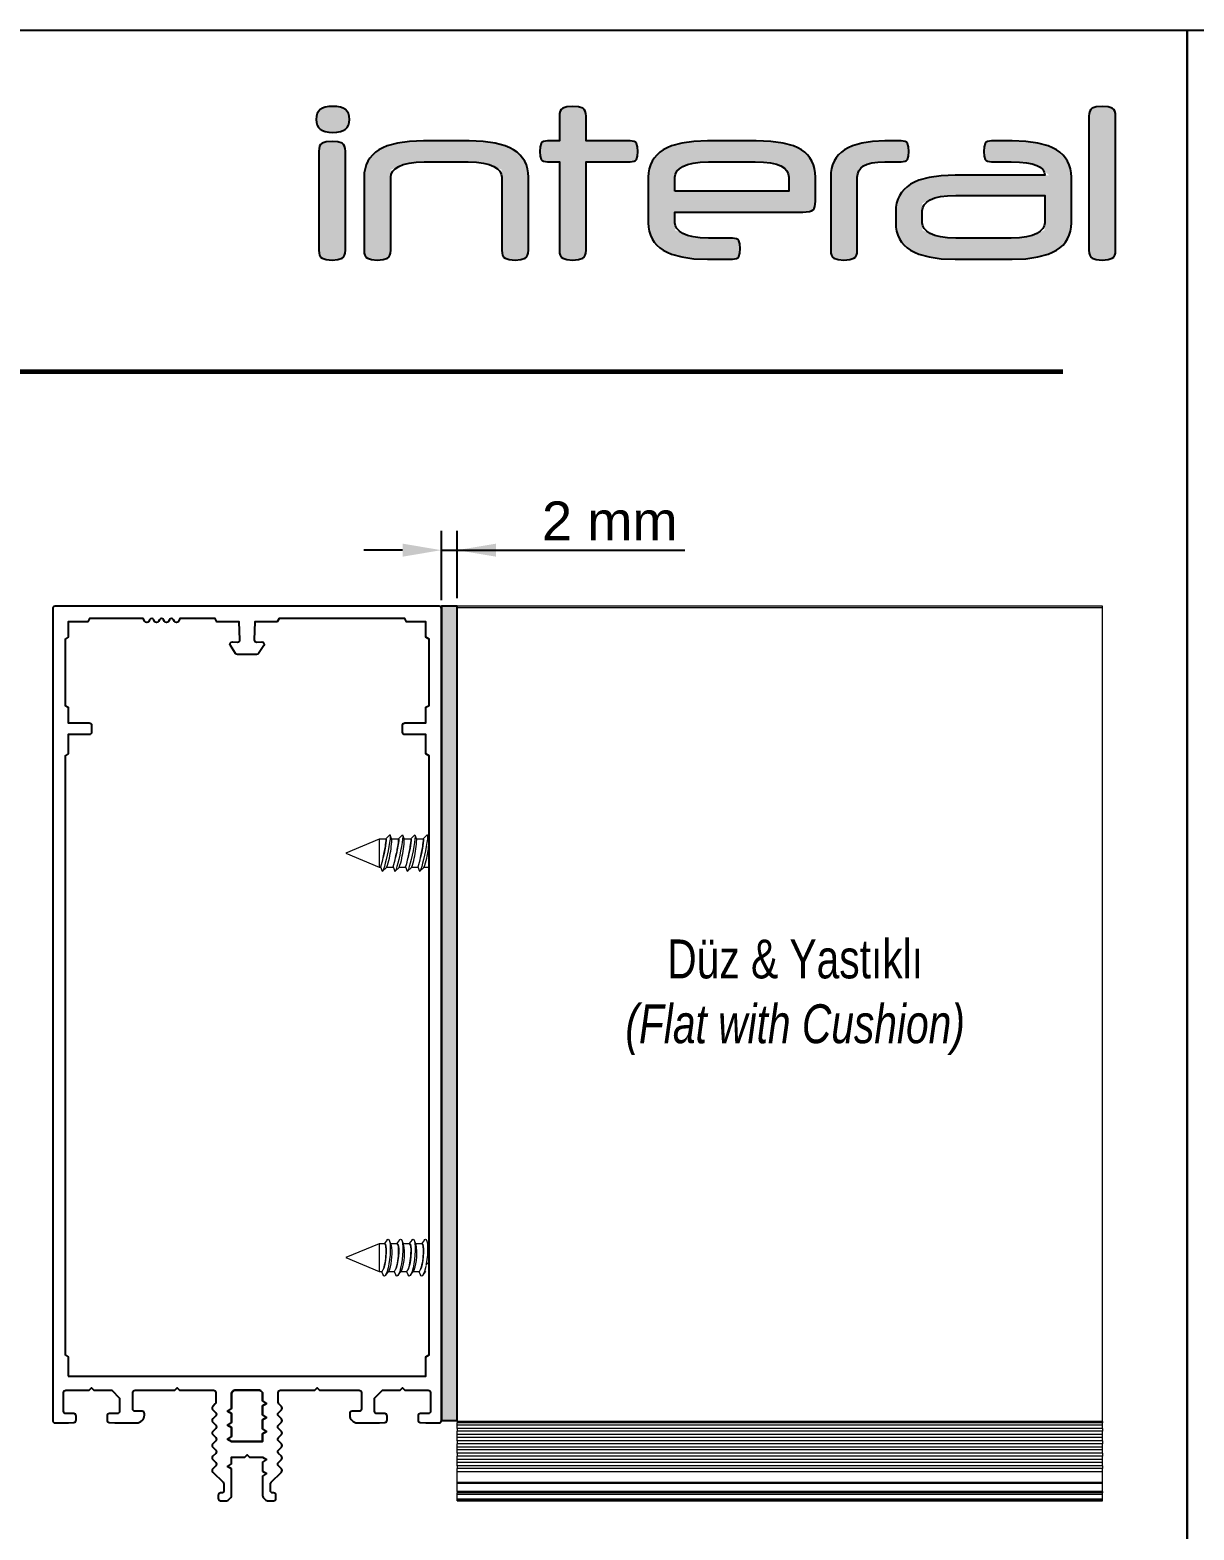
# Model space of a CAD drawing. Header units: millimetres. Extents: x 226 to 1066, y 456 to 1447.
# Drawn here: x 361.3 to 436.2, y 1350.6 to 1447 of the extents above; entities that cross this region are included whole.
import ezdxf

# ---------------------------------------------------------------- set-up
doc = ezdxf.new("R2010")
doc.units = ezdxf.units.MM
for name, color, linetype in [('ANTET', 140, 'Continuous'), ('Layer1', 7, 'Continuous'), ('PROFIL', 7, 'Continuous'), ('SLD-0', 179, 'Continuous'), ('yazı_numara_k', 11, 'Continuous')]:
    doc.layers.add(name, color=color, linetype=linetype)
doc.styles.add('SLDTEXTSTYLE3', font='TXT', dxfattribs={"width": 0.75})
doc.styles.get("Standard").update_dxf_attribs({"font": 'arial.ttf'})
doc.dimstyles.new('ISO-25$0', dxfattribs={"dimtxt": 2.5, "dimasz": 2.5, "dimexe": 1.25, "dimexo": 0.625, "dimtad": 1, "dimdec": 1, "dimtxsty": 'Standard', "dimcen": 2.5, "dimadec": 0, "dimazin": 0, "dimtfac": 1, "dimtdec": 1, "dimtmove": 0, "dimatfit": 3, "dimfxl": 1, "dimarcsym": 0})

# ---------------------------------------------------------------- blocks, each defined once
blk = doc.blocks.new('*D3')
at = {"color": 0, "lineweight": -2, "transparency": 16777216}
for p, q in [((387.773, 1410.395), (387.773, 1414.861)), ((388.773, 1410.536), (388.773, 1414.861)), ((385.273, 1413.611), (382.773, 1413.611)), ((387.773, 1413.611), (403.423, 1413.611)), ((387.773, 1413.611), (388.773, 1413.611))]:
    blk.add_line(p, q, dxfattribs=at)
at = {"color": 0, "transparency": 16777216}
for points in [[(385.273, 1413.194), (385.273, 1414.028), (387.773, 1413.611)], [(391.273, 1414.028), (391.273, 1413.194), (388.773, 1413.611)]]:
    blk.add_solid(points, dxfattribs=at)
at = {"layer": 'Defpoints', "color": 0, "transparency": 16777216}
for p in [(388.773, 1413.611), (387.773, 1409.77), (388.773, 1409.911)]:
    blk.add_point(p, dxfattribs=at)
at = {"color": 0, "transparency": 16777216, "insert": (398.598, 1415.491), "char_height": 2.5, "attachment_point": 5}
blk.add_mtext('{2 mm}', dxfattribs=at)
blk = doc.blocks.new('İnteral Logo - 2D')
at = {"layer": 'PROFIL', "ltscale": 10}
h = blk.add_hatch(color=7, dxfattribs=at)
h.paths.add_polyline_path([(2732.468, 1117.799), (2732.468, 1124.161), (2732.455, 1124.34), (2732.415, 1124.485), (2732.347, 1124.596), (2732.253, 1124.673), (2731.983, 1124.764), (2731.606, 1124.795), (2731.23, 1124.764), (2730.966, 1124.673), (2730.874, 1124.596), (2730.809, 1124.485), (2730.77, 1124.34), (2730.757, 1124.161), (2730.757, 1117.799), (2730.77, 1117.62), (2730.809, 1117.476), (2730.874, 1117.364), (2730.966, 1117.287), (2731.23, 1117.196), (2731.606, 1117.166), (2731.983, 1117.196), (2732.253, 1117.287), (2732.347, 1117.364), (2732.415, 1117.476), (2732.455, 1117.62)])
h.paths.add_polyline_path([(2732.724, 1126.21), (2732.709, 1126.411), (2732.662, 1126.584), (2732.584, 1126.728), (2732.475, 1126.844), (2732.33, 1126.932), (2732.146, 1126.995), (2731.923, 1127.033), (2731.66, 1127.046), (2731.396, 1127.033), (2731.173, 1126.995), (2730.989, 1126.932), (2730.844, 1126.844), (2730.735, 1126.728), (2730.657, 1126.584), (2730.61, 1126.411), (2730.595, 1126.21), (2730.61, 1126.009), (2730.657, 1125.836), (2730.735, 1125.692), (2730.844, 1125.576), (2730.989, 1125.488), (2731.173, 1125.425), (2731.396, 1125.387), (2731.66, 1125.374), (2731.923, 1125.387), (2732.146, 1125.425), (2732.33, 1125.488), (2732.475, 1125.576), (2732.584, 1125.692), (2732.662, 1125.836), (2732.709, 1126.009)])
for points in [[(2751.25, 1123.853), (2751.272, 1124.148), (2751.25, 1124.444), (2751.184, 1124.66), (2751.126, 1124.737), (2751.041, 1124.791), (2750.786, 1124.835), (2747.942, 1124.835), (2747.942, 1126.412), (2747.929, 1126.591), (2747.888, 1126.736), (2747.821, 1126.847), (2747.727, 1126.924), (2747.457, 1127.015), (2747.08, 1127.046), (2746.704, 1127.015), (2746.439, 1126.924), (2746.348, 1126.847), (2746.283, 1126.736), (2746.244, 1126.591), (2746.231, 1126.412), (2746.231, 1124.835), (2745.462, 1124.835), (2745.208, 1124.791), (2745.122, 1124.737), (2745.064, 1124.66), (2744.999, 1124.444), (2744.977, 1124.148), (2744.999, 1123.853), (2745.064, 1123.642), (2745.122, 1123.568), (2745.208, 1123.516), (2745.462, 1123.474), (2746.231, 1123.474), (2746.231, 1117.799), (2746.244, 1117.62), (2746.283, 1117.476), (2746.348, 1117.364), (2746.439, 1117.287), (2746.704, 1117.196), (2747.08, 1117.166), (2747.457, 1117.196), (2747.727, 1117.287), (2747.821, 1117.364), (2747.888, 1117.476), (2747.929, 1117.62), (2747.942, 1117.799), (2747.942, 1123.474), (2750.786, 1123.474), (2751.041, 1123.516), (2751.126, 1123.568), (2751.184, 1123.642)], [(2743.863, 1123.727), (2743.699, 1123.919), (2743.505, 1124.093), (2743.282, 1124.249), (2743.029, 1124.386), (2742.746, 1124.505), (2742.09, 1124.689), (2741.315, 1124.798), (2740.421, 1124.835), (2737.483, 1124.835), (2736.589, 1124.798), (2735.814, 1124.689), (2735.158, 1124.505), (2734.875, 1124.386), (2734.622, 1124.249), (2734.398, 1124.093), (2734.204, 1123.919), (2734.04, 1123.727), (2733.906, 1123.516), (2733.802, 1123.287), (2733.728, 1123.04), (2733.683, 1122.774), (2733.668, 1122.49), (2733.668, 1117.799), (2733.681, 1117.62), (2733.72, 1117.476), (2733.786, 1117.364), (2733.877, 1117.287), (2734.141, 1117.196), (2734.517, 1117.166), (2734.895, 1117.196), (2735.164, 1117.287), (2735.259, 1117.364), (2735.326, 1117.476), (2735.366, 1117.62), (2735.38, 1117.799), (2735.38, 1122.975), (2736.482, 1123.438), (2737.537, 1123.474), (2741.338, 1123.474), (2742.524, 1122.975), (2742.524, 1117.799), (2742.537, 1117.62), (2742.576, 1117.476), (2742.641, 1117.364), (2742.733, 1117.287), (2742.997, 1117.196), (2743.373, 1117.166), (2743.75, 1117.196), (2744.02, 1117.287), (2744.114, 1117.364), (2744.182, 1117.476), (2744.222, 1117.62), (2744.236, 1117.799), (2744.236, 1122.49), (2744.221, 1122.774), (2744.176, 1123.04), (2744.102, 1123.287), (2743.997, 1123.516)], [(2768.678, 1123.853), (2768.7, 1124.148), (2768.678, 1124.444), (2768.613, 1124.66), (2768.555, 1124.737), (2768.469, 1124.791), (2768.215, 1124.835), (2767.164, 1124.835), (2766.365, 1124.799), (2765.666, 1124.69), (2765.067, 1124.509), (2764.805, 1124.391), (2764.569, 1124.256), (2764.359, 1124.101), (2764.177, 1123.929), (2764.023, 1123.737), (2763.896, 1123.528), (2763.798, 1123.299), (2763.728, 1123.053), (2763.686, 1122.787), (2763.672, 1122.503), (2763.672, 1117.799), (2763.685, 1117.62), (2763.725, 1117.476), (2763.79, 1117.364), (2763.882, 1117.287), (2764.146, 1117.196), (2764.522, 1117.166), (2764.899, 1117.196), (2765.169, 1117.287), (2765.263, 1117.364), (2765.33, 1117.476), (2765.371, 1117.62), (2765.384, 1117.799), (2765.384, 1122.503), (2765.409, 1122.72), (2765.482, 1122.911), (2765.604, 1123.077), (2765.775, 1123.218), (2766.009, 1123.33), (2766.318, 1123.41), (2766.703, 1123.458), (2767.164, 1123.474), (2768.215, 1123.474), (2768.469, 1123.516), (2768.555, 1123.568), (2768.613, 1123.642)]]:
    blk.add_hatch(color=7, dxfattribs=at).paths.add_polyline_path(points)
at = {"layer": 'PROFIL', "ltscale": 10, "true_color": 0xfed100}
blk.add_hatch(color=40, dxfattribs=at).paths.add_polyline_path([(2781.992, 1126.412), (2781.979, 1126.591), (2781.938, 1126.736), (2781.871, 1126.847), (2781.776, 1126.924), (2781.507, 1127.015), (2781.13, 1127.046), (2780.754, 1127.015), (2780.489, 1126.924), (2780.398, 1126.847), (2780.332, 1126.736), (2780.293, 1126.591), (2780.28, 1126.412), (2780.28, 1117.799), (2780.293, 1117.62), (2780.332, 1117.476), (2780.398, 1117.364), (2780.489, 1117.287), (2780.754, 1117.196), (2781.13, 1117.166), (2781.507, 1117.196), (2781.776, 1117.287), (2781.871, 1117.364), (2781.938, 1117.476), (2781.979, 1117.62), (2781.992, 1117.799)])
at = {"layer": 'PROFIL', "ltscale": 10}
h = blk.add_hatch(color=7, dxfattribs=at)
h.paths.add_polyline_path([(2759.814, 1124.799), (2758.874, 1124.835), (2755.76, 1124.835), (2754.866, 1124.799), (2754.091, 1124.689), (2753.436, 1124.505), (2753.153, 1124.386), (2752.899, 1124.249), (2752.676, 1124.093), (2752.482, 1123.919), (2752.318, 1123.727), (2752.184, 1123.516), (2752.08, 1123.287), (2752.005, 1123.04), (2751.961, 1122.774), (2751.946, 1122.49), (2751.946, 1119.565), (2751.961, 1119.281), (2752.005, 1119.015), (2752.08, 1118.768), (2752.184, 1118.539), (2752.318, 1118.328), (2752.482, 1118.136), (2752.676, 1117.962), (2752.899, 1117.806), (2753.153, 1117.668), (2753.436, 1117.549), (2754.091, 1117.366), (2754.866, 1117.256), (2755.76, 1117.219), (2757.364, 1117.219), (2757.619, 1117.263), (2757.704, 1117.318), (2757.762, 1117.395), (2757.827, 1117.61), (2757.849, 1117.907), (2757.827, 1118.202), (2757.762, 1118.412), (2757.704, 1118.486), (2757.619, 1118.539), (2757.364, 1118.581), (2754.843, 1118.581), (2753.657, 1119.091), (2753.657, 1120.252), (2761.88, 1120.252), (2762.301, 1120.289), (2762.443, 1120.336), (2762.54, 1120.401), (2762.605, 1120.49), (2762.651, 1120.609), (2762.688, 1120.94), (2762.688, 1122.49), (2762.674, 1122.777), (2762.632, 1123.045), (2762.562, 1123.294), (2762.464, 1123.524), (2762.338, 1123.735), (2762.184, 1123.928), (2762.002, 1124.101), (2761.792, 1124.256), (2761.55, 1124.391), (2761.274, 1124.509), (2760.614, 1124.69)])
h.paths.add_polyline_path([(2760.977, 1121.587), (2760.977, 1122.49), (2760.945, 1122.712), (2760.85, 1122.908), (2760.692, 1123.076), (2760.471, 1123.218), (2760.178, 1123.33), (2759.806, 1123.41), (2759.353, 1123.458), (2758.82, 1123.474), (2755.814, 1123.474), (2755.287, 1123.456), (2754.837, 1123.403), (2754.465, 1123.315), (2754.17, 1123.191), (2753.946, 1123.041), (2753.785, 1122.874), (2753.689, 1122.69), (2753.657, 1122.49), (2753.657, 1121.587)], flags=16)
at = {"layer": 'PROFIL', "ltscale": 10, "true_color": 0xfed100}
h = blk.add_hatch(color=40, dxfattribs=at)
h.paths.add_polyline_path([(2779.148, 1119.565), (2779.148, 1122.49), (2779.133, 1122.774), (2779.088, 1123.04), (2779.014, 1123.287), (2778.91, 1123.516), (2778.776, 1123.727), (2778.612, 1123.919), (2778.418, 1124.093), (2778.194, 1124.249), (2777.941, 1124.386), (2777.658, 1124.505), (2777.002, 1124.689), (2776.228, 1124.799), (2775.334, 1124.835), (2774.012, 1124.835), (2773.756, 1124.793), (2773.669, 1124.74), (2773.608, 1124.667), (2773.537, 1124.453), (2773.514, 1124.148), (2773.537, 1123.853), (2773.608, 1123.642), (2773.669, 1123.568), (2773.756, 1123.516), (2774.012, 1123.474), (2776.262, 1123.474), (2776.931, 1123.251), (2777.152, 1123.13), (2777.71, 1122.625), (2771.667, 1122.625), (2770.773, 1122.588), (2769.998, 1122.478), (2769.343, 1122.295), (2769.059, 1122.176), (2768.806, 1122.038), (2768.583, 1121.883), (2768.389, 1121.708), (2768.225, 1121.516), (2768.091, 1121.305), (2767.987, 1121.076), (2767.912, 1120.829), (2767.867, 1120.563), (2767.852, 1120.279), (2767.852, 1119.565), (2767.867, 1119.281), (2767.912, 1119.015), (2767.987, 1118.768), (2768.091, 1118.539), (2768.225, 1118.328), (2768.389, 1118.136), (2768.583, 1117.962), (2768.806, 1117.806), (2769.059, 1117.668), (2769.343, 1117.549), (2769.998, 1117.366), (2770.773, 1117.256), (2771.667, 1117.219), (2775.334, 1117.219), (2776.228, 1117.256), (2777.002, 1117.366), (2777.658, 1117.549), (2777.941, 1117.668), (2778.194, 1117.806), (2778.418, 1117.962), (2778.612, 1118.136), (2778.776, 1118.328), (2778.91, 1118.539), (2779.014, 1118.768), (2779.088, 1119.015), (2779.133, 1119.281)])
h.paths.add_polyline_path([(2777.436, 1119.091), (2776.334, 1118.617), (2775.28, 1118.581), (2770.75, 1118.581), (2769.564, 1119.091), (2769.564, 1120.819), (2770.666, 1121.282), (2771.721, 1121.317), (2777.436, 1121.317)], flags=16)
at = {"layer": 'PROFIL', "color": 7, "ltscale": 10}
for points in [[(2732.724, 1126.21), (2732.709, 1126.411), (2732.662, 1126.584), (2732.584, 1126.728), (2732.475, 1126.844), (2732.33, 1126.932), (2732.146, 1126.995), (2731.923, 1127.033), (2731.66, 1127.046), (2731.396, 1127.033), (2731.173, 1126.995), (2730.989, 1126.932), (2730.844, 1126.844), (2730.735, 1126.728), (2730.657, 1126.584), (2730.61, 1126.411), (2730.595, 1126.21), (2730.61, 1126.009), (2730.657, 1125.836), (2730.735, 1125.692), (2730.844, 1125.576), (2730.989, 1125.488), (2731.173, 1125.425), (2731.396, 1125.387), (2731.66, 1125.374), (2731.923, 1125.387), (2732.146, 1125.425), (2732.33, 1125.488), (2732.475, 1125.576), (2732.584, 1125.692), (2732.662, 1125.836), (2732.709, 1126.009)], [(2751.25, 1123.853), (2751.272, 1124.148), (2751.25, 1124.444), (2751.184, 1124.66), (2751.126, 1124.737), (2751.041, 1124.791), (2750.786, 1124.835), (2747.942, 1124.835), (2747.942, 1126.412), (2747.929, 1126.591), (2747.888, 1126.736), (2747.821, 1126.847), (2747.727, 1126.924), (2747.457, 1127.015), (2747.08, 1127.046), (2746.704, 1127.015), (2746.439, 1126.924), (2746.348, 1126.847), (2746.283, 1126.736), (2746.244, 1126.591), (2746.231, 1126.412), (2746.231, 1124.835), (2745.462, 1124.835), (2745.208, 1124.791), (2745.122, 1124.737), (2745.064, 1124.66), (2744.999, 1124.444), (2744.977, 1124.148), (2744.999, 1123.853), (2745.064, 1123.642), (2745.122, 1123.568), (2745.208, 1123.516), (2745.462, 1123.474), (2746.231, 1123.474), (2746.231, 1117.799), (2746.244, 1117.62), (2746.283, 1117.476), (2746.348, 1117.364), (2746.439, 1117.287), (2746.704, 1117.196), (2747.08, 1117.166), (2747.457, 1117.196), (2747.727, 1117.287), (2747.821, 1117.364), (2747.888, 1117.476), (2747.929, 1117.62), (2747.942, 1117.799), (2747.942, 1123.474), (2750.786, 1123.474), (2751.041, 1123.516), (2751.126, 1123.568), (2751.184, 1123.642)], [(2732.468, 1117.799), (2732.468, 1124.161), (2732.455, 1124.34), (2732.415, 1124.485), (2732.347, 1124.596), (2732.253, 1124.673), (2731.983, 1124.764), (2731.606, 1124.795), (2731.23, 1124.764), (2730.966, 1124.673), (2730.874, 1124.596), (2730.809, 1124.485), (2730.77, 1124.34), (2730.757, 1124.161), (2730.757, 1117.799), (2730.77, 1117.62), (2730.809, 1117.476), (2730.874, 1117.364), (2730.966, 1117.287), (2731.23, 1117.196), (2731.606, 1117.166), (2731.983, 1117.196), (2732.253, 1117.287), (2732.347, 1117.364), (2732.415, 1117.476), (2732.455, 1117.62)], [(2743.863, 1123.727), (2743.699, 1123.919), (2743.505, 1124.093), (2743.282, 1124.249), (2743.029, 1124.386), (2742.746, 1124.505), (2742.09, 1124.689), (2741.315, 1124.798), (2740.421, 1124.835), (2737.483, 1124.835), (2736.589, 1124.798), (2735.814, 1124.689), (2735.158, 1124.505), (2734.875, 1124.386), (2734.622, 1124.249), (2734.398, 1124.093), (2734.204, 1123.919), (2734.04, 1123.727), (2733.906, 1123.516), (2733.802, 1123.287), (2733.728, 1123.04), (2733.683, 1122.774), (2733.668, 1122.49), (2733.668, 1117.799), (2733.681, 1117.62), (2733.72, 1117.476), (2733.786, 1117.364), (2733.877, 1117.287), (2734.141, 1117.196), (2734.517, 1117.166), (2734.895, 1117.196), (2735.164, 1117.287), (2735.259, 1117.364), (2735.326, 1117.476), (2735.366, 1117.62), (2735.38, 1117.799), (2735.38, 1122.49), (2735.412, 1122.69), (2735.508, 1122.874), (2735.668, 1123.041), (2735.892, 1123.191), (2736.187, 1123.315), (2736.559, 1123.403), (2737.009, 1123.456), (2737.537, 1123.474), (2740.367, 1123.474), (2740.895, 1123.456), (2741.344, 1123.403), (2741.717, 1123.315), (2742.012, 1123.191), (2742.236, 1123.041), (2742.396, 1122.874), (2742.492, 1122.69), (2742.524, 1122.49), (2742.524, 1117.799), (2742.537, 1117.62), (2742.576, 1117.476), (2742.641, 1117.364), (2742.733, 1117.287), (2742.997, 1117.196), (2743.373, 1117.166), (2743.75, 1117.196), (2744.02, 1117.287), (2744.114, 1117.364), (2744.182, 1117.476), (2744.222, 1117.62), (2744.236, 1117.799), (2744.236, 1122.49), (2744.221, 1122.774), (2744.176, 1123.04), (2744.102, 1123.287), (2743.997, 1123.516)], [(2762.002, 1124.101), (2761.792, 1124.256), (2761.55, 1124.391), (2761.274, 1124.509), (2760.614, 1124.69), (2759.814, 1124.799), (2758.874, 1124.835), (2755.76, 1124.835), (2754.866, 1124.799), (2754.091, 1124.689), (2753.436, 1124.505), (2753.153, 1124.386), (2752.899, 1124.249), (2752.676, 1124.093), (2752.482, 1123.919), (2752.318, 1123.727), (2752.184, 1123.516), (2752.08, 1123.287), (2752.005, 1123.04), (2751.961, 1122.774), (2751.946, 1122.49), (2751.946, 1119.565), (2751.961, 1119.281), (2752.005, 1119.015), (2752.08, 1118.768), (2752.184, 1118.539), (2752.318, 1118.328), (2752.482, 1118.136), (2752.676, 1117.962), (2752.899, 1117.806), (2753.153, 1117.668), (2753.436, 1117.549), (2754.091, 1117.366), (2754.866, 1117.256), (2755.76, 1117.219), (2757.364, 1117.219), (2757.619, 1117.263), (2757.704, 1117.318), (2757.762, 1117.395), (2757.827, 1117.61), (2757.849, 1117.907), (2757.827, 1118.202), (2757.762, 1118.412), (2757.704, 1118.486), (2757.619, 1118.539), (2757.364, 1118.581), (2755.814, 1118.581), (2755.287, 1118.599), (2754.837, 1118.653), (2754.465, 1118.744), (2754.17, 1118.871), (2753.946, 1119.023), (2753.785, 1119.189), (2753.689, 1119.37), (2753.657, 1119.565), (2753.657, 1120.252), (2761.88, 1120.252), (2762.301, 1120.289), (2762.443, 1120.336), (2762.54, 1120.401), (2762.605, 1120.49), (2762.651, 1120.609), (2762.688, 1120.94), (2762.688, 1122.49), (2762.674, 1122.777), (2762.632, 1123.045), (2762.562, 1123.294), (2762.464, 1123.524), (2762.338, 1123.735), (2762.184, 1123.928)], [(2768.678, 1123.853), (2768.7, 1124.148), (2768.678, 1124.444), (2768.613, 1124.66), (2768.555, 1124.737), (2768.469, 1124.791), (2768.215, 1124.835), (2767.164, 1124.835), (2766.365, 1124.799), (2765.666, 1124.69), (2765.067, 1124.509), (2764.805, 1124.391), (2764.569, 1124.256), (2764.359, 1124.101), (2764.177, 1123.929), (2764.023, 1123.737), (2763.896, 1123.528), (2763.798, 1123.299), (2763.728, 1123.053), (2763.686, 1122.787), (2763.672, 1122.503), (2763.672, 1117.799), (2763.685, 1117.62), (2763.725, 1117.476), (2763.79, 1117.364), (2763.882, 1117.287), (2764.146, 1117.196), (2764.522, 1117.166), (2764.899, 1117.196), (2765.169, 1117.287), (2765.263, 1117.364), (2765.33, 1117.476), (2765.371, 1117.62), (2765.384, 1117.799), (2765.384, 1122.503), (2765.409, 1122.72), (2765.482, 1122.911), (2765.604, 1123.077), (2765.775, 1123.218), (2766.009, 1123.33), (2766.318, 1123.41), (2766.703, 1123.458), (2767.164, 1123.474), (2768.215, 1123.474), (2768.469, 1123.516), (2768.555, 1123.568), (2768.613, 1123.642)], [(2753.657, 1121.587), (2753.657, 1122.49), (2753.689, 1122.69), (2753.785, 1122.874), (2753.946, 1123.041), (2754.17, 1123.191), (2754.465, 1123.315), (2754.837, 1123.403), (2755.287, 1123.456), (2755.814, 1123.474), (2758.82, 1123.474), (2759.353, 1123.458), (2759.806, 1123.41), (2760.178, 1123.33), (2760.471, 1123.218), (2760.692, 1123.076), (2760.85, 1122.908), (2760.945, 1122.712), (2760.977, 1122.49), (2760.977, 1121.587)]]:
    blk.add_lwpolyline(points, close=True, dxfattribs=at)
at = {"layer": 'PROFIL', "color": 40, "ltscale": 10, "true_color": 0xfed100}
for points in [[(2781.992, 1117.799), (2781.992, 1126.412), (2781.979, 1126.591), (2781.938, 1126.736), (2781.871, 1126.847), (2781.776, 1126.924), (2781.507, 1127.015), (2781.13, 1127.046), (2780.754, 1127.015), (2780.489, 1126.924), (2780.398, 1126.847), (2780.332, 1126.736), (2780.293, 1126.591), (2780.28, 1126.412), (2780.28, 1117.799), (2780.293, 1117.62), (2780.332, 1117.476), (2780.398, 1117.364), (2780.489, 1117.287), (2780.754, 1117.196), (2781.13, 1117.166), (2781.507, 1117.196), (2781.776, 1117.287), (2781.871, 1117.364), (2781.938, 1117.476), (2781.979, 1117.62)], [(2779.148, 1119.565), (2779.148, 1122.49), (2779.133, 1122.774), (2779.088, 1123.04), (2779.014, 1123.287), (2778.91, 1123.516), (2778.776, 1123.727), (2778.612, 1123.919), (2778.418, 1124.093), (2778.194, 1124.249), (2777.941, 1124.386), (2777.658, 1124.505), (2777.002, 1124.689), (2776.228, 1124.799), (2775.334, 1124.835), (2774.012, 1124.835), (2773.756, 1124.793), (2773.669, 1124.74), (2773.608, 1124.667), (2773.537, 1124.453), (2773.514, 1124.148), (2773.537, 1123.853), (2773.608, 1123.642), (2773.669, 1123.568), (2773.756, 1123.516), (2774.012, 1123.474), (2775.28, 1123.474), (2775.812, 1123.46), (2776.265, 1123.418), (2776.638, 1123.349), (2776.931, 1123.251), (2777.152, 1123.13), (2777.31, 1122.987), (2777.405, 1122.823), (2777.436, 1122.638), (2777.436, 1122.625), (2771.667, 1122.625), (2770.773, 1122.588), (2769.998, 1122.478), (2769.343, 1122.295), (2769.059, 1122.176), (2768.806, 1122.038), (2768.583, 1121.883), (2768.389, 1121.708), (2768.225, 1121.516), (2768.091, 1121.305), (2767.987, 1121.076), (2767.912, 1120.829), (2767.867, 1120.563), (2767.852, 1120.279), (2767.852, 1119.565), (2767.867, 1119.281), (2767.912, 1119.015), (2767.987, 1118.768), (2768.091, 1118.539), (2768.225, 1118.328), (2768.389, 1118.136), (2768.583, 1117.962), (2768.806, 1117.806), (2769.059, 1117.668), (2769.343, 1117.549), (2769.998, 1117.366), (2770.773, 1117.256), (2771.667, 1117.219), (2775.334, 1117.219), (2776.228, 1117.256), (2777.002, 1117.366), (2777.658, 1117.549), (2777.941, 1117.668), (2778.194, 1117.806), (2778.418, 1117.962), (2778.612, 1118.136), (2778.776, 1118.328), (2778.91, 1118.539), (2779.014, 1118.768), (2779.088, 1119.015), (2779.133, 1119.281)], [(2769.564, 1119.565), (2769.564, 1120.333), (2769.596, 1120.534), (2769.692, 1120.717), (2769.852, 1120.884), (2770.077, 1121.034), (2770.371, 1121.158), (2770.744, 1121.246), (2771.194, 1121.299), (2771.721, 1121.317), (2777.436, 1121.317), (2777.436, 1119.565), (2777.404, 1119.37), (2777.308, 1119.189), (2777.148, 1119.023), (2776.924, 1118.871), (2776.629, 1118.744), (2776.257, 1118.653), (2775.807, 1118.599), (2775.28, 1118.581), (2771.721, 1118.581), (2771.194, 1118.599), (2770.744, 1118.653), (2770.371, 1118.744), (2770.077, 1118.871), (2769.852, 1119.023), (2769.692, 1119.189), (2769.596, 1119.37)]]:
    blk.add_lwpolyline(points, close=True, dxfattribs=at)
blk = doc.blocks.new('MN50.S.1')
at = {"color": 252}
blk.add_lwpolyline([(9907.25, 888.558), (9907.25, 1185.558), (10117.25, 1185.558), (10117.25, 888.558)], close=True, dxfattribs=at)
at = {"color": 0, "const_width": 0.3}
blk.add_lwpolyline([(9915.277, 1163.602), (10109.255, 1163.602)], dxfattribs=at)
at = {"layer": 'yazı_numara_k', "color": 140}
blk.add_blockref('İnteral Logo - 2D', (7330.652, 53.602), dxfattribs=at)
blk = doc.blocks.new('K.F.İ.4A')
at = {"ltscale": 0.1}
blk.add_hatch(color=1, dxfattribs=at).paths.add_polyline_path([(388.773, 1483.009), (388.773, 1535.359), (387.765, 1535.359, -0.041689), (387.773, 1535.259), (387.773, 1535.259), (387.773, 1483.109), (387.773, 1483.109), (387.773, 1483.009)])
at = {"color": 7, "linetype": 'Continuous', "lineweight": 15}
for p, q in [((389.023, 1535.359), (387.765, 1535.359)), ((387.773, 1483.009), (387.773, 1535.259)), ((388.773, 1483.009), (388.773, 1535.359)), ((430.273, 1535.259), (388.773, 1535.259)), ((430.273, 1535.359), (389.023, 1535.359)), ((430.273, 1535.259), (430.273, 1535.359)), ((430.273, 1482.959), (430.273, 1535.259)), ((384.459, 1520.653), (384.204, 1520.397)), ((384.589, 1520.364), (384.479, 1520.649)), ((385.259, 1520.653), (385.004, 1520.397)), ((385.389, 1520.364), (385.279, 1520.649)), ((386.059, 1520.653), (385.804, 1520.397)), ((386.189, 1520.364), (386.079, 1520.649)), ((386.859, 1520.653), (386.604, 1520.397)), ((386.973, 1520.404), (386.879, 1520.649)), ((383.773, 1520.379), (381.623, 1519.484)), ((384.207, 1520.379), (383.773, 1520.379)), ((383.773, 1520.379), (383.773, 1518.589)), ((385.007, 1520.379), (384.579, 1520.379)), ((385.807, 1520.379), (385.379, 1520.379)), ((386.607, 1520.379), (386.179, 1520.379)), ((381.623, 1519.484), (383.773, 1518.589)), ((383.773, 1518.589), (383.868, 1518.589)), ((383.86, 1518.598), (383.968, 1518.319)), ((383.987, 1518.315), (384.243, 1518.571)), ((384.255, 1518.589), (384.668, 1518.589)), ((384.66, 1518.598), (384.768, 1518.319)), ((384.787, 1518.315), (385.043, 1518.571)), ((385.055, 1518.589), (385.468, 1518.589)), ((385.46, 1518.598), (385.568, 1518.319)), ((385.587, 1518.315), (385.843, 1518.571)), ((385.855, 1518.589), (386.268, 1518.589)), ((386.26, 1518.598), (386.368, 1518.319)), ((386.387, 1518.315), (386.643, 1518.571)), ((386.655, 1518.589), (386.973, 1518.589)), ((384.279, 1494.631), (384.084, 1494.379)), ((384.544, 1494.343), (384.414, 1494.616)), ((385.079, 1494.631), (384.884, 1494.379)), ((385.344, 1494.343), (385.214, 1494.616)), ((385.879, 1494.631), (385.684, 1494.379)), ((386.144, 1494.343), (386.014, 1494.616)), ((386.679, 1494.631), (386.484, 1494.379)), ((386.944, 1494.343), (386.814, 1494.616)), ((383.773, 1494.379), (381.623, 1493.484)), ((384.115, 1494.379), (383.773, 1494.379)), ((383.773, 1494.379), (383.773, 1492.589)), ((384.915, 1494.379), (384.527, 1494.379)), ((385.715, 1494.379), (385.327, 1494.379)), ((386.515, 1494.379), (386.127, 1494.379)), ((386.973, 1494.379), (386.927, 1494.379)), ((381.623, 1493.484), (383.773, 1492.589)), ((384.167, 1492.337), (384.377, 1492.607)), ((384.423, 1492.691), (384.377, 1492.607)), ((384.967, 1492.337), (385.177, 1492.607)), ((385.223, 1492.691), (385.177, 1492.607)), ((385.767, 1492.337), (385.977, 1492.607)), ((386.023, 1492.691), (385.977, 1492.607)), ((386.567, 1492.337), (386.773, 1492.603)), ((386.773, 1493.009), (386.973, 1493.209)), ((383.773, 1492.589), (383.94, 1492.589)), ((383.92, 1492.589), (384.032, 1492.352)), ((384.362, 1492.589), (384.74, 1492.589)), ((384.72, 1492.589), (384.832, 1492.352)), ((385.162, 1492.589), (385.54, 1492.589)), ((385.52, 1492.589), (385.632, 1492.352)), ((385.962, 1492.589), (386.34, 1492.589)), ((386.32, 1492.589), (386.432, 1492.352)), ((386.762, 1492.589), (386.773, 1492.589)), ((388.773, 1482.959), (388.773, 1483.009)), ((388.773, 1482.959), (388.773, 1482.859)), ((430.273, 1482.959), (430.273, 1482.859)), ((388.773, 1482.719), (388.773, 1482.859)), ((388.773, 1482.506), (388.773, 1482.719)), ((388.773, 1482.506), (388.773, 1482.319)), ((388.773, 1482.106), (388.773, 1482.319)), ((388.773, 1481.919), (388.773, 1482.106)), ((430.273, 1482.719), (430.273, 1482.859)), ((430.273, 1482.506), (430.273, 1482.719)), ((430.273, 1482.506), (430.273, 1482.319)), ((430.273, 1482.106), (430.273, 1482.319)), ((430.273, 1481.919), (430.273, 1482.106)), ((388.773, 1481.706), (388.773, 1481.919)), ((388.773, 1481.706), (388.773, 1481.519)), ((388.773, 1481.306), (388.773, 1481.519)), ((388.773, 1481.119), (388.773, 1481.306)), ((388.773, 1480.906), (388.773, 1481.119)), ((430.273, 1481.706), (430.273, 1481.919)), ((430.273, 1481.706), (430.273, 1481.519)), ((430.273, 1481.306), (430.273, 1481.519)), ((430.273, 1481.119), (430.273, 1481.306)), ((430.273, 1480.906), (430.273, 1481.119)), ((388.773, 1480.906), (388.773, 1480.719)), ((388.773, 1480.506), (388.773, 1480.719)), ((388.773, 1480.319), (388.773, 1480.506)), ((388.773, 1480.106), (388.773, 1480.319)), ((388.773, 1480.106), (388.773, 1479.919)), ((430.273, 1480.906), (430.273, 1480.719)), ((430.273, 1480.506), (430.273, 1480.719)), ((430.273, 1480.319), (430.273, 1480.506)), ((430.273, 1480.106), (430.273, 1480.319)), ((430.273, 1480.106), (430.273, 1479.919)), ((388.773, 1479.706), (388.773, 1479.919)), ((388.773, 1479.03), (388.773, 1479.706)), ((430.273, 1479.706), (430.273, 1479.919)), ((430.273, 1479.03), (430.273, 1479.706)), ((388.773, 1478.959), (388.773, 1479.03)), ((388.773, 1478.459), (388.773, 1478.959)), ((388.773, 1478.459), (388.773, 1478.359)), ((388.773, 1478.259), (388.773, 1478.359)), ((388.773, 1477.959), (388.773, 1478.259)), ((430.273, 1478.959), (430.273, 1479.03)), ((430.273, 1478.459), (430.273, 1478.959)), ((430.273, 1478.459), (430.273, 1478.359)), ((430.273, 1478.259), (430.273, 1478.359)), ((430.273, 1477.959), (430.273, 1478.259)), ((388.773, 1477.859), (388.773, 1477.959)), ((430.273, 1477.859), (430.273, 1477.959))]:
    blk.add_line(p, q, dxfattribs=at)
at = {"ltscale": 0.1}
blk.add_line((388.773, 1483.009), (388.773, 1483.009), dxfattribs=at)
at = {"color": 8, "linetype": 'Continuous', "lineweight": 15}
for p, q in [((430.273, 1482.959), (388.773, 1482.959)), ((430.273, 1482.859), (388.773, 1482.859)), ((430.273, 1482.719), (388.773, 1482.719)), ((430.273, 1482.506), (388.773, 1482.506)), ((430.273, 1482.319), (388.773, 1482.319)), ((430.273, 1482.106), (388.773, 1482.106)), ((430.273, 1481.919), (388.773, 1481.919)), ((430.273, 1481.706), (388.773, 1481.706)), ((430.273, 1481.519), (388.773, 1481.519)), ((430.273, 1481.306), (388.773, 1481.306)), ((430.273, 1481.119), (388.773, 1481.119)), ((430.273, 1480.906), (388.773, 1480.906)), ((430.273, 1480.719), (388.773, 1480.719)), ((430.273, 1480.506), (388.773, 1480.506)), ((430.273, 1480.319), (388.773, 1480.319)), ((430.273, 1480.106), (388.773, 1480.106)), ((430.273, 1479.919), (388.773, 1479.919)), ((430.273, 1479.706), (388.773, 1479.706)), ((430.273, 1479.03), (388.773, 1479.03)), ((430.273, 1478.959), (388.773, 1478.959)), ((430.273, 1478.459), (388.773, 1478.459)), ((430.273, 1478.359), (388.773, 1478.359)), ((430.273, 1478.259), (388.773, 1478.259)), ((430.273, 1477.959), (388.773, 1477.959))]:
    blk.add_line(p, q, dxfattribs=at)
at = {"color": 7}
blk.add_line((430.273, 1477.859), (388.773, 1477.859), dxfattribs=at)
at = {"ltscale": 0.1}
for points in [[(388.773, 1483.009), (388.773, 1535.359), (387.765, 1535.359, -0.041689), (387.773, 1535.259), (387.773, 1535.259), (387.773, 1483.109), (387.773, 1483.109), (387.773, 1483.009)], [(388.773, 1483.009), (388.773, 1535.359), (387.765, 1535.359, -0.041689), (387.773, 1535.259), (387.773, 1535.259), (387.773, 1483.109), (387.773, 1483.109), (387.773, 1483.009)], [(376.273, 1481.659), (374.273, 1481.659), (374.023, 1481.818), (374.273, 1481.977), (374.273, 1482.559), (374.023, 1482.718), (374.273, 1482.877), (374.273, 1483.459), (374.023, 1483.618), (374.273, 1483.777), (374.273, 1484.709, -0.414214), (374.523, 1484.959), (376.023, 1484.959, -0.414214), (376.273, 1484.709), (376.273, 1484.268), (376.523, 1484.109), (376.273, 1483.95), (376.273, 1483.368), (376.523, 1483.209), (376.273, 1483.05), (376.273, 1482.468), (376.523, 1482.309), (376.273, 1482.15)]]:
    blk.add_lwpolyline(points, format="xyb", close=True, dxfattribs=at)
blk.add_lwpolyline([(388.773, 1483.009), (388.773, 1535.359), (387.765, 1535.359, -0.041689), (387.773, 1535.259), (387.773, 1535.259), (387.773, 1535.209), (387.773, 1483.109), (387.773, 1483.109), (387.773, 1483.009)], format="xyb", close=True)
at = {"color": 7, "linetype": 'Continuous', "lineweight": 15, "flags": 128}
for points in [[(384.459, 1520.653), (384.468, 1520.658), (384.483, 1520.628), (384.483, 1520.531), (384.468, 1520.373), (384.439, 1520.163), (384.397, 1519.914), (384.345, 1519.64), (384.286, 1519.357), (384.223, 1519.081), (384.161, 1518.829), (384.102, 1518.615), (384.05, 1518.451), (384.008, 1518.347), (383.979, 1518.31), (383.968, 1518.319)], [(385.259, 1520.653), (385.268, 1520.658), (385.283, 1520.628), (385.283, 1520.531), (385.268, 1520.373), (385.239, 1520.163), (385.197, 1519.914), (385.145, 1519.64), (385.086, 1519.357), (385.023, 1519.081), (384.961, 1518.829), (384.902, 1518.615), (384.85, 1518.451), (384.808, 1518.347), (384.779, 1518.31), (384.768, 1518.319)], [(386.059, 1520.653), (386.068, 1520.658), (386.083, 1520.628), (386.083, 1520.531), (386.068, 1520.373), (386.039, 1520.163), (385.997, 1519.914), (385.945, 1519.64), (385.886, 1519.357), (385.823, 1519.081), (385.761, 1518.829), (385.702, 1518.615), (385.65, 1518.451), (385.608, 1518.347), (385.579, 1518.31), (385.568, 1518.319)], [(386.859, 1520.653), (386.868, 1520.658), (386.883, 1520.628), (386.883, 1520.531), (386.868, 1520.373), (386.839, 1520.163), (386.797, 1519.914), (386.745, 1519.64), (386.686, 1519.357), (386.623, 1519.081), (386.561, 1518.829), (386.502, 1518.615), (386.45, 1518.451), (386.408, 1518.347), (386.379, 1518.31), (386.368, 1518.319)], [(384.192, 1520.379), (384.205, 1520.398), (384.221, 1520.383), (384.221, 1520.296), (384.205, 1520.144), (384.174, 1519.941), (384.131, 1519.704), (384.079, 1519.451), (384.023, 1519.204)], [(384.992, 1520.379), (385.005, 1520.398), (385.021, 1520.383), (385.021, 1520.296), (385.005, 1520.144), (384.974, 1519.941), (384.931, 1519.704), (384.879, 1519.451), (384.823, 1519.204)], [(385.792, 1520.379), (385.805, 1520.398), (385.821, 1520.383), (385.821, 1520.296), (385.805, 1520.144), (385.774, 1519.941), (385.731, 1519.704), (385.679, 1519.451), (385.623, 1519.204)], [(386.592, 1520.379), (386.605, 1520.398), (386.621, 1520.383), (386.621, 1520.296), (386.605, 1520.144), (386.574, 1519.941), (386.531, 1519.704), (386.479, 1519.451), (386.423, 1519.204)], [(384.279, 1494.631), (384.286, 1494.639), (384.345, 1494.677), (384.397, 1494.646), (384.439, 1494.548), (384.468, 1494.387), (384.483, 1494.174), (384.483, 1493.921), (384.468, 1493.643), (384.439, 1493.355), (384.397, 1493.075), (384.345, 1492.819), (384.286, 1492.601), (384.223, 1492.435), (384.161, 1492.329), (384.102, 1492.291), (384.05, 1492.322), (384.032, 1492.352)], [(385.079, 1494.631), (385.086, 1494.639), (385.145, 1494.677), (385.197, 1494.646), (385.239, 1494.548), (385.268, 1494.387), (385.283, 1494.174), (385.283, 1493.921), (385.268, 1493.643), (385.239, 1493.355), (385.197, 1493.075), (385.145, 1492.819), (385.086, 1492.601), (385.023, 1492.435), (384.961, 1492.329), (384.902, 1492.291), (384.85, 1492.322), (384.832, 1492.352)], [(385.879, 1494.631), (385.886, 1494.639), (385.945, 1494.677), (385.997, 1494.646), (386.039, 1494.548), (386.068, 1494.387), (386.083, 1494.174), (386.083, 1493.921), (386.068, 1493.643), (386.039, 1493.355), (385.997, 1493.075), (385.945, 1492.819), (385.886, 1492.601), (385.823, 1492.435), (385.761, 1492.329), (385.702, 1492.291), (385.65, 1492.322), (385.632, 1492.352)], [(386.679, 1494.631), (386.686, 1494.639), (386.745, 1494.677), (386.797, 1494.646), (386.839, 1494.548), (386.868, 1494.387), (386.883, 1494.174), (386.883, 1493.921), (386.868, 1493.643), (386.839, 1493.355), (386.797, 1493.075), (386.788, 1493.023)], [(384.087, 1494.379), (384.131, 1494.394), (384.174, 1494.341), (384.205, 1494.219), (384.221, 1494.038), (384.221, 1493.811), (384.205, 1493.559), (384.174, 1493.303), (384.131, 1493.064), (384.079, 1492.861), (384.023, 1492.712)], [(384.887, 1494.379), (384.931, 1494.394), (384.974, 1494.341), (385.005, 1494.219), (385.021, 1494.038), (385.021, 1493.811), (385.005, 1493.559), (384.974, 1493.303), (384.931, 1493.064), (384.879, 1492.861), (384.823, 1492.712)], [(385.687, 1494.379), (385.731, 1494.394), (385.774, 1494.341), (385.805, 1494.219), (385.821, 1494.038), (385.821, 1493.811), (385.805, 1493.559), (385.774, 1493.303), (385.731, 1493.064), (385.679, 1492.861), (385.623, 1492.712)], [(386.487, 1494.379), (386.531, 1494.394), (386.574, 1494.341), (386.605, 1494.219), (386.621, 1494.038), (386.621, 1493.811), (386.605, 1493.559), (386.574, 1493.303), (386.531, 1493.064), (386.479, 1492.861), (386.423, 1492.712)], [(386.941, 1494.341), (386.947, 1494.336), (386.973, 1494.209)], [(383.94, 1492.596), (383.951, 1492.592), (384.005, 1492.667), (384.023, 1492.712)], [(384.74, 1492.596), (384.751, 1492.592), (384.805, 1492.667), (384.823, 1492.712)], [(385.54, 1492.596), (385.551, 1492.592), (385.605, 1492.667), (385.623, 1492.712)], [(386.34, 1492.596), (386.351, 1492.592), (386.405, 1492.667), (386.423, 1492.712)], [(386.773, 1492.95), (386.745, 1492.819), (386.686, 1492.601), (386.623, 1492.435), (386.561, 1492.329), (386.502, 1492.291), (386.45, 1492.322), (386.432, 1492.352)], [(386.973, 1493.556), (386.963, 1493.411), (386.933, 1493.168)]]:
    blk.add_lwpolyline(points, dxfattribs=at)
at = {"color": 7, "linetype": 'Continuous', "lineweight": 15}
for centre, radius, start, end in [((377.929, 1520.636), 6.659, 347.21905, 357.63709), ((378.729, 1520.636), 6.659, 347.21905, 357.63709), ((379.529, 1520.636), 6.659, 347.21905, 357.63709), ((377.08, 1521.181), 9.95, 348.29909, 353.87659), ((380.92, 1519.675), 3.139, 339.90746, 351.37751), ((381.921, 1519.604), 2.541, 336.01505, 350.0006), ((381.72, 1519.675), 3.139, 339.90746, 351.37751), ((382.721, 1519.604), 2.541, 336.01505, 350.0006), ((382.52, 1519.675), 3.139, 339.90746, 351.37751), ((383.521, 1519.604), 2.541, 336.01505, 350.0006), ((383.32, 1519.675), 3.139, 339.90746, 351.37751), ((384.321, 1519.604), 2.541, 336.01505, 350.0006), ((381.365, 1493.739), 3.233, 341.077, 10.73531), ((382.165, 1493.739), 3.233, 341.077, 10.73531), ((382.965, 1493.739), 3.233, 341.077, 10.73531)]:
    blk.add_arc(centre, radius, start, end, dxfattribs=at)
for centre, major_axis, ratio, start_param, end_param in [((384.018, 1519.484), (0.189, 0.895), 0.071811, 4.409934, 6.298382), ((384.818, 1519.484), (0.189, 0.895), 0.071811, 4.409934, 6.298382), ((385.618, 1519.484), (0.189, 0.895), 0.071811, 4.409934, 6.298382), ((386.418, 1519.484), (0.189, 0.895), 0.071811, 4.409934, 6.298382), ((384.018, 1493.484), (0.101, 0.895), 0.193046, 3.694536, 6.304931), ((384.818, 1493.484), (0.101, 0.895), 0.193046, 3.694536, 6.304931), ((385.618, 1493.484), (0.101, 0.895), 0.193046, 3.694536, 6.304931), ((386.418, 1493.484), (0.101, 0.895), 0.193046, 3.694536, 6.304931)]:
    blk.add_ellipse(centre, major_axis=major_axis, ratio=ratio, start_param=start_param, end_param=end_param, dxfattribs=at)
at = {"layer": 'Layer1', "color": 0, "ltscale": 10}
for points in [[(370.923, 1484.959), (373.123, 1484.959, -0.414214), (373.273, 1484.809), (373.273, 1484.183, -0.198912), (373.229, 1484.077), (373.067, 1483.915, 0.414213), (373.067, 1483.703), (373.255, 1483.515, -0.404139), (373.255, 1483.303), (373.067, 1483.115, 0.414214), (373.067, 1482.903), (373.255, 1482.715, -0.414214), (373.255, 1482.503), (373.067, 1482.315, 0.414214), (373.067, 1482.103), (373.255, 1481.915, -0.414214), (373.255, 1481.703), (373.067, 1481.515, 0.414214), (373.067, 1481.303), (373.255, 1481.115, -0.414214), (373.255, 1480.903), (373.067, 1480.715, 0.414214), (373.067, 1480.503), (373.255, 1480.315, -0.414214), (373.255, 1480.103), (373.067, 1479.915, 0.414214), (373.067, 1479.703), (373.729, 1479.041, -0.198912), (373.773, 1478.935), (373.773, 1478.459, -0.414214), (373.673, 1478.359), (373.573, 1478.359, 0.414214), (373.423, 1478.209), (373.423, 1478.009, 0.414214), (373.573, 1477.859), (373.953, 1477.859, 0.198912), (374.059, 1477.903), (374.229, 1478.074, 0.198913), (374.273, 1478.18), (374.273, 1479.9), (374.023, 1480.059), (374.273, 1480.218), (374.273, 1480.659), (375.123, 1480.659), (375.273, 1480.809), (375.423, 1480.659), (376.273, 1480.659), (376.523, 1480.5), (376.273, 1480.34), (376.273, 1479.759), (376.523, 1479.6), (376.273, 1479.44), (376.273, 1478.18, 0.198913), (376.317, 1478.074), (376.488, 1477.903, 0.198912), (376.594, 1477.859), (376.973, 1477.859, 0.414214), (377.123, 1478.009), (377.123, 1478.209, 0.414214), (376.973, 1478.359), (376.923, 1478.359, -0.414214), (376.773, 1478.509), (376.773, 1478.935, -0.198912), (376.817, 1479.041), (377.479, 1479.703, 0.414214), (377.479, 1479.915), (377.292, 1480.103, -0.414214), (377.292, 1480.315), (377.479, 1480.503, 0.414214), (377.479, 1480.715), (377.292, 1480.903, -0.414214), (377.292, 1481.115), (377.479, 1481.303, 0.414214), (377.479, 1481.515), (377.292, 1481.703, -0.414214), (377.292, 1481.915), (377.479, 1482.103, 0.414214), (377.479, 1482.315), (377.292, 1482.503, -0.414214), (377.292, 1482.715), (377.479, 1482.903, 0.414214), (377.479, 1483.115), (377.292, 1483.303, -0.404139), (377.292, 1483.515), (377.479, 1483.703, 0.414213), (377.479, 1483.915), (377.317, 1484.077, -0.198912), (377.273, 1484.183), (377.273, 1484.809, -0.414214), (377.423, 1484.959), (379.623, 1484.959), (379.773, 1485.109), (379.923, 1484.959), (382.473, 1484.959, -0.414214), (382.623, 1484.809), (382.623, 1483.759, -0.414214), (382.473, 1483.609), (382.023, 1483.609, 0.414214), (381.873, 1483.459), (381.873, 1483.359, 0.414214), (382.373, 1482.859), (383.776, 1482.859, 0.021753), (383.789, 1482.86), (384.136, 1482.89, 0.388879), (384.273, 1483.04), (384.273, 1483.309, 0.414214), (384.123, 1483.459), (383.623, 1483.459, -0.414214), (383.473, 1483.609), (383.473, 1484.459), (383.973, 1484.959), (385.123, 1484.959), (385.273, 1485.109), (385.423, 1484.959), (386.923, 1484.959, -0.414214), (387.073, 1484.809), (387.073, 1483.609, -0.414214), (386.923, 1483.459), (386.423, 1483.459, 0.414214), (386.273, 1483.309), (386.273, 1483.04, 0.389143), (386.41, 1482.89), (386.767, 1482.859, 0.02159), (386.78, 1482.859), (387.623, 1482.859, 0.414214), (387.773, 1483.009), (387.773, 1535.209, 0.414214), (387.623, 1535.359), (362.923, 1535.359, 0.414214), (362.773, 1535.209), (362.773, 1483.009, 0.414214), (362.923, 1482.859), (363.771, 1482.859, 0.02182), (363.784, 1482.86), (364.136, 1482.89, 0.388879), (364.273, 1483.04), (364.273, 1483.309, 0.414214), (364.123, 1483.459), (363.623, 1483.459, -0.414214), (363.473, 1483.609), (363.473, 1484.809, -0.414214), (363.623, 1484.959), (365.123, 1484.959), (365.273, 1485.109), (365.423, 1484.959), (366.573, 1484.959), (367.073, 1484.459), (367.073, 1483.609, -0.414214), (366.923, 1483.459), (366.423, 1483.459, 0.414214), (366.273, 1483.309), (366.273, 1483.04, 0.388879), (366.41, 1482.89), (366.758, 1482.86, 0.021753), (366.771, 1482.859), (368.173, 1482.859, 0.414214), (368.673, 1483.359), (368.673, 1483.459, 0.414214), (368.523, 1483.609), (368.073, 1483.609, -0.414214), (367.923, 1483.759), (367.923, 1484.809, -0.414214), (368.073, 1484.959), (370.623, 1484.959), (370.773, 1485.109)], [(363.773, 1485.859), (386.773, 1485.859), (386.773, 1487.109), (386.973, 1487.224), (386.973, 1525.743), (386.773, 1525.859), (386.773, 1527.109), (385.423, 1527.109, -0.414214), (385.273, 1527.259), (385.273, 1527.709, -0.414214), (385.423, 1527.859), (386.773, 1527.859), (386.773, 1528.859), (386.973, 1528.974), (386.973, 1533.243), (386.773, 1533.359), (386.773, 1534.359), (385.523, 1534.359), (385.408, 1534.559), (377.331, 1534.559), (377.216, 1534.359), (375.773, 1534.359), (375.733, 1533.201, 0.434812), (375.888, 1533.046), (376.218, 1533.057, -0.612801), (376.348, 1532.823), (376.012, 1532.325, -0.249328), (375.887, 1532.259), (374.659, 1532.259, -0.249328), (374.535, 1532.325), (374.199, 1532.823, -0.612801), (374.329, 1533.057), (374.659, 1533.046, 0.434812), (374.814, 1533.201), (374.773, 1534.359), (373.331, 1534.359), (373.215, 1534.559), (370.956, 1534.559), (370.855, 1534.384, -0.57735), (370.595, 1534.384), (370.537, 1534.484, 0.57735), (370.278, 1534.484), (370.22, 1534.384, -0.57735), (369.96, 1534.384), (369.902, 1534.484, 0.57735), (369.642, 1534.484), (369.585, 1534.384, -0.57735), (369.325, 1534.384), (369.267, 1534.484, 0.57735), (369.007, 1534.484), (368.95, 1534.384, -0.57735), (368.69, 1534.384), (368.589, 1534.559), (365.139, 1534.559), (365.023, 1534.359), (363.773, 1534.359), (363.773, 1533.359), (363.573, 1533.243), (363.573, 1528.974), (363.773, 1528.859), (363.773, 1527.859), (365.123, 1527.859, -0.414214), (365.273, 1527.709), (365.273, 1527.259, -0.414214), (365.123, 1527.109), (363.773, 1527.109), (363.773, 1525.859), (363.573, 1525.743), (363.573, 1487.224), (363.773, 1487.109)]]:
    blk.add_lwpolyline(points, format="xyb", close=True, dxfattribs=at)
blk.add_lwpolyline([(374.273, 1483.777), (374.023, 1483.618), (374.273, 1483.459), (374.273, 1482.877), (374.023, 1482.718), (374.273, 1482.559), (374.273, 1481.977), (374.023, 1481.818), (374.273, 1481.659), (376.273, 1481.659), (376.273, 1482.15), (376.523, 1482.309), (376.273, 1482.468), (376.273, 1483.05), (376.523, 1483.209), (376.273, 1483.368), (376.273, 1483.95), (376.523, 1484.109), (376.273, 1484.268), (376.273, 1484.709, 0.414214), (376.023, 1484.959), (374.523, 1484.959, 0.414214), (374.273, 1484.709), (374.273, 1483.777)], format="xyb", dxfattribs=at)

msp = doc.modelspace()

# ---------------------------------------------------------------- block references
msp.add_blockref('K.F.İ.4A', (0, -125.348))
at = {"layer": 'ANTET', "color": 0}
for p in [(-9681.523, 261.489), (-9471.523, 261.489)]:
    msp.add_blockref('MN50.S.1', p, dxfattribs=at)

# ---------------------------------------------------------------- texts
at = {"layer": 'SLD-0', "color": 0, "insert": (410.516, 1388.586), "char_height": 2.5, "attachment_point": 2, "style": 'SLDTEXTSTYLE3'}
msp.add_mtext('{\\fArial|b0|i0|c0|p0;Düz & Yastıklı\\P\\fArial|b0|i1|c0|p0;(Flat with Cushion)}', dxfattribs=at)

# ---------------------------------------------------------------- dimensions: what is measured, and where the dimension line sits
at = {"color": 1}
dim = msp.add_linear_dim(base=(388.773, 1413.611), p1=(387.773, 1409.77), p2=(388.773, 1409.911), text='{2 mm}', dimstyle='ISO-25$0', override={"dimtolj": 0}, dxfattribs=at)
dim.commit()
dim.dimension.update_dxf_attribs({"geometry": '*D3', "text_midpoint": (398.598, 1415.491)})

doc.saveas('drawing.dxf')
